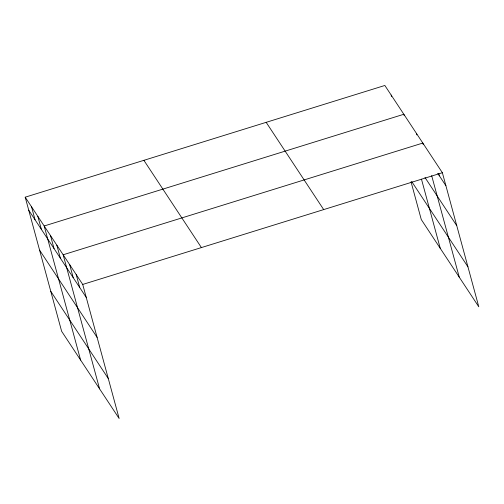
<?xml version="1.0" encoding="UTF-8"?>
<svg xmlns="http://www.w3.org/2000/svg" width="504" height="504" viewBox="0 0 504 504"><rect width="100%" height="100%" fill="white"/><g stroke="black" fill="none" stroke-linecap="round" stroke-linejoin="round"><path stroke-width="0.76" d="M25.2 197.19L82.719 284.445L119.152 418.528L61.627 331.273L25.2 197.19L384.848 85.472L442.373 172.727L478.8 306.81L421.281 219.555L411.037 181.862M82.719 284.445L442.373 172.727M437.756 173.357L445.901 185.718M424.966 177.458L456.756 225.679M411.686 181.516L467.945 266.849M266.169 122.34L323.688 209.595M143.886 160.322L201.405 247.577M28.728 210.187L86.253 297.436M39.589 250.148L97.108 337.396M50.772 291.318L108.291 378.567M438.795 173.666L439.381 175.833M423.209 144.503L422.812 143.06L63.164 254.778L99.59 388.861M431.67 175.657L459.245 277.143M416.487 133.465L416.877 134.908M404.227 115.712L403.83 114.269L44.182 225.987L80.609 360.07M421.476 179.197L440.263 248.352M391.18 95.073L391.57 96.516M76.198 274.554L79.733 287.551M69.684 264.669L73.212 277.66M56.839 245.183L60.367 258.174M50.507 235.582L54.041 248.579M37.857 216.386L41.385 229.383M31.525 206.791L35.059 219.788"/></g></svg>
